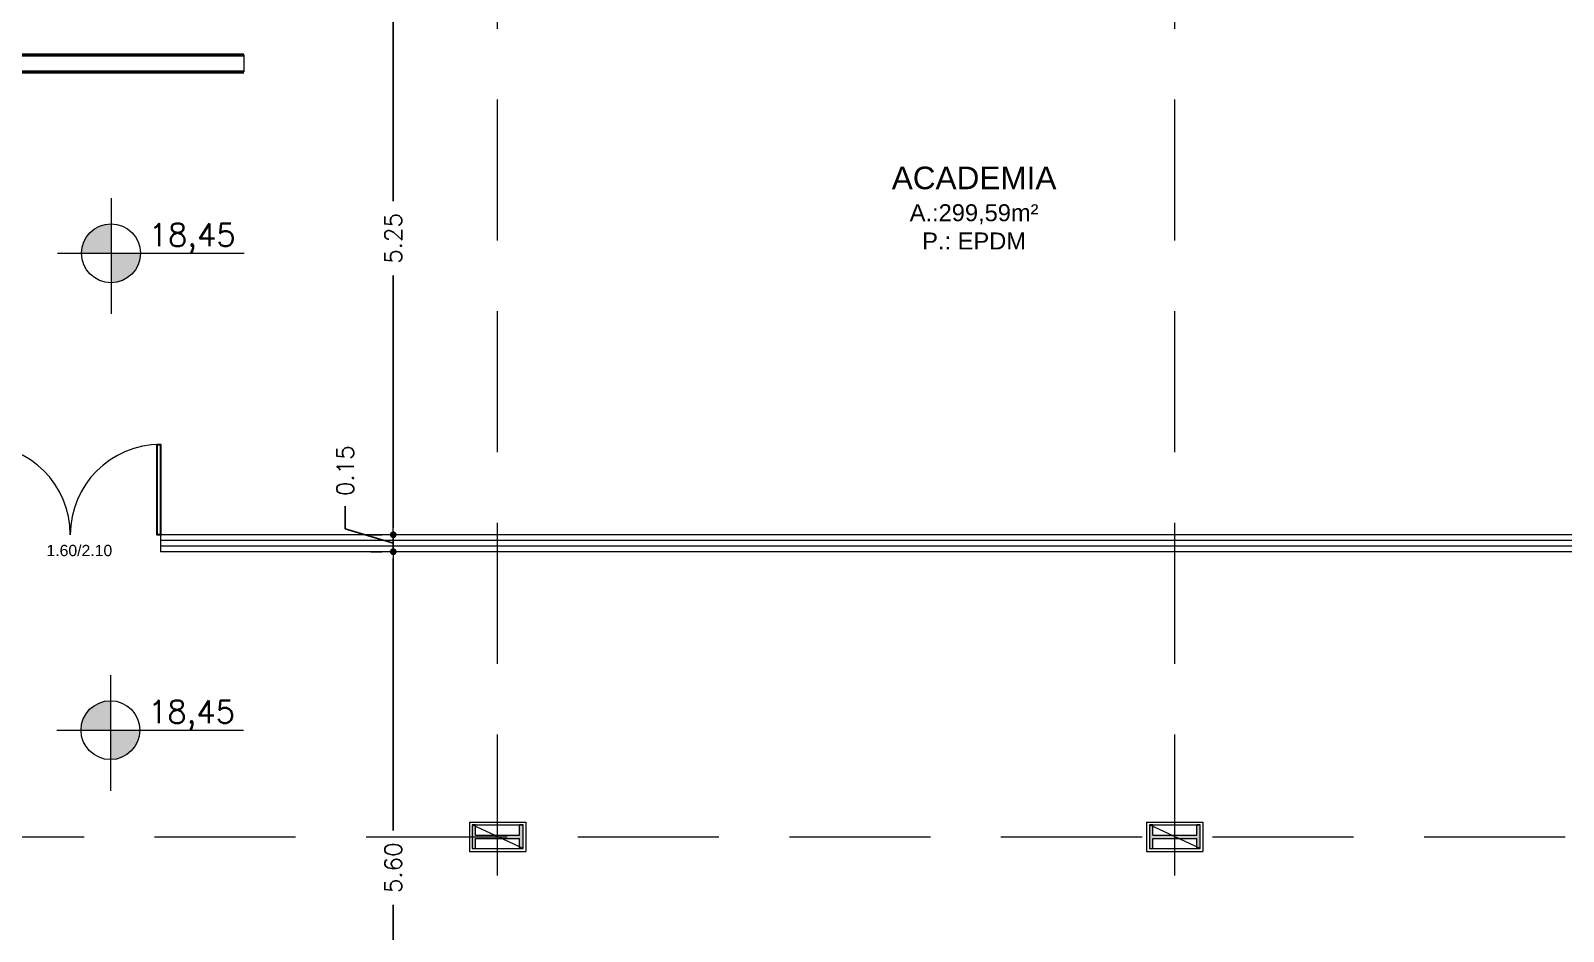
# Model space of a CAD drawing. Header units: millimetres. Extents: x 873 to 1072, y 159 to 369.
# Drawn here: x 959.14 to 972.72, y 177.61 to 185.59 of the extents above; entities that cross this region are included whole.
import ezdxf

# ---------------------------------------------------------------- set-up
doc = ezdxf.new("R2010")
doc.units = ezdxf.units.MM
doc.header["$LTSCALE"] = 10
doc.header["$PDMODE"] = 34
doc.linetypes.add('DASHED2', pattern=[0.375, 0.25, -0.125])
doc.layers.get('0').update_dxf_attribs({"color": 90})
for name, color, linetype, lineweight in [('cinza 03', 252, 'Continuous', 13), ('COTA', 90, 'Continuous', 9), ('linha estutura', 252, 'Continuous', 13), ('PAREDES 2', 50, 'Continuous', 50), ('Pilares', 16, 'Continuous', 20), ('PN-01', 90, 'Continuous', 13), ('PN-03', 180, 'Continuous', 30)]:
    doc.layers.add(name, color=color, linetype=linetype, lineweight=lineweight)
doc.styles.get("Standard").update_dxf_attribs({"font": 'simplex.shx'})
doc.dimstyles.new('1-100', dxfattribs={"dimtxt": 0.15, "dimasz": 0.06, "dimexe": 0.2, "dimexo": 0.1, "dimgap": 0.1, "dimtad": 0, "dimzin": 0, "dimdsep": 46, "dimtxsty": 'Standard', "dimblk": 'DOT', "dimcen": 0.09, "dimclrd": 90, "dimclre": 90, "dimclrt": 16, "dimadec": 0, "dimazin": 0, "dimtfac": 1, "dimtofl": 0, "dimtmove": 0, "dimatfit": 3, "dimldrblk": 'DOT', "dimfxl": 0, "dimtolj": 1, "dimtzin": 0, "dimarcsym": 0})

# ---------------------------------------------------------------- blocks, each defined once
blk = doc.blocks.new('_DOT')
at = {"color": 0, "linetype": 'ByBlock'}
blk.add_line((-0.5, 0), (-1, 0), dxfattribs=at)
at = {"color": 0, "linetype": 'ByBlock', "const_width": 0.5}
blk.add_lwpolyline([(-0.25, 0, 1), (0.25, 0, 1)], format="xyb", close=True, dxfattribs=at)
blk = doc.blocks.new('*D169')
at = {"layer": 'Defpoints', "color": 0}
for p in [(962.355, 186.375), (962.355, 181.125), (962.355, 181.125)]:
    blk.add_point(p, dxfattribs=at)
at = {"layer": 'linha estutura', "color": 90, "lineweight": -2}
for p, q in [((962.255, 186.375), (962.155, 186.375)), ((962.355, 186.315), (962.355, 184.079)), ((962.355, 181.185), (962.355, 183.421)), ((962.255, 181.125), (962.155, 181.125))]:
    blk.add_line(p, q, dxfattribs=at)
at = {"layer": 'linha estutura', "color": 90, "lineweight": -2, "xscale": 0.06, "yscale": 0.06, "zscale": 0.06}
for p, rotation in [((962.355, 186.375), 90), ((962.355, 181.125), 270)]:
    blk.add_blockref('_DOT', p, dxfattribs=dict(at, rotation=rotation))
at = {"layer": 'linha estutura', "color": 16, "insert": (962.355, 183.75), "char_height": 0.15, "attachment_point": 5, "rotation": 90}
blk.add_mtext('\\A1;5.25', dxfattribs=at)
blk = doc.blocks.new('*D170')
at = {"layer": 'Defpoints', "color": 0}
for p in [(962.355, 181.125), (962.355, 180.975), (962.355, 180.975)]:
    blk.add_point(p, dxfattribs=at)
at = {"layer": 'linha estutura', "color": 90, "lineweight": -2}
for p, q in [((961.93, 181.177), (961.93, 181.377)), ((962.355, 181.185), (962.355, 181.245)), ((962.355, 181.05), (961.93, 181.177)), ((962.255, 181.125), (962.155, 181.125)), ((962.355, 181.125), (962.355, 180.975)), ((962.255, 180.975), (962.155, 180.975)), ((962.355, 180.915), (962.355, 180.855))]:
    blk.add_line(p, q, dxfattribs=at)
at = {"layer": 'linha estutura', "color": 90, "lineweight": -2, "xscale": 0.06, "yscale": 0.06, "zscale": 0.06}
for p, rotation in [((962.355, 181.125), 270), ((962.355, 180.975), 90)]:
    blk.add_blockref('_DOT', p, dxfattribs=dict(at, rotation=rotation))
at = {"layer": 'linha estutura', "color": 16, "insert": (961.93, 181.692), "char_height": 0.15, "attachment_point": 5, "rotation": 90}
blk.add_mtext('\\A1;0.15', dxfattribs=at)
blk = doc.blocks.new('*D171')
at = {"layer": 'Defpoints', "color": 0}
for p in [(962.355, 180.975), (962.355, 175.375), (962.355, 175.375)]:
    blk.add_point(p, dxfattribs=at)
at = {"layer": 'linha estutura', "color": 90, "lineweight": -2}
for p, q in [((962.255, 180.975), (962.155, 180.975)), ((962.355, 180.915), (962.355, 178.504)), ((962.355, 175.435), (962.355, 177.846)), ((962.255, 175.375), (962.155, 175.375))]:
    blk.add_line(p, q, dxfattribs=at)
at = {"layer": 'linha estutura', "color": 90, "lineweight": -2, "xscale": 0.06, "yscale": 0.06, "zscale": 0.06}
for p, rotation in [((962.355, 180.975), 90), ((962.355, 175.375), 270)]:
    blk.add_blockref('_DOT', p, dxfattribs=dict(at, rotation=rotation))
at = {"layer": 'linha estutura', "color": 16, "insert": (962.355, 178.175), "char_height": 0.15, "attachment_point": 5, "rotation": 90}
blk.add_mtext('\\A1;5.60', dxfattribs=at)

msp = doc.modelspace()

# ---------------------------------------------------------------- hatches: boundary and pattern name
at = {"layer": 'cinza 03'}
h = msp.add_hatch(color=256, dxfattribs=at)
h.paths.add_polyline_path([(959.854, 183.88, 0.414214), (959.593, 183.619), (959.854, 183.619)])
h.paths.add_polyline_path([(959.854, 183.357, 0.414214), (960.115, 183.619), (959.854, 183.619)])
h = msp.add_hatch(color=256, dxfattribs=at)
h.paths.add_polyline_path([(959.849, 179.656, 0.414214), (959.588, 179.394), (959.849, 179.394)])
h.paths.add_polyline_path([(959.849, 179.133, 0.414214), (960.111, 179.394), (959.849, 179.394)])
at = {"layer": 'Pilares'}
for points in [[(963.055, 178.555), (963.055, 178.345), (963.085, 178.345), (963.085, 178.435), (963.475, 178.435), (963.475, 178.345), (963.505, 178.345), (963.505, 178.555), (963.475, 178.555), (963.475, 178.465), (963.085, 178.465), (963.085, 178.555)], [(969.055, 178.555), (969.055, 178.345), (969.085, 178.345), (969.085, 178.435), (969.475, 178.435), (969.475, 178.345), (969.505, 178.345), (969.505, 178.555), (969.475, 178.555), (969.475, 178.465), (969.085, 178.465), (969.085, 178.555)]]:
    msp.add_hatch(color=256, dxfattribs=at).paths.add_polyline_path(points)

# ---------------------------------------------------------------- linework, layer by layer
at = {"layer": 'cinza 03'}
for centre, start, end in [((958.693, 181.125), 0, 90), ((960.293, 181.125), 90, 180)]:
    msp.add_arc(centre, 0.8, start, end, dxfattribs=at)
at = {"layer": 'COTA'}
for p, q in [((961.03, 185.375), (961.03, 185.225)), ((959.854, 184.107), (959.854, 183.081)), ((959.38, 183.619), (961.033, 183.619)), ((959.849, 179.882), (959.849, 178.857)), ((959.375, 179.394), (961.028, 179.394))]:
    msp.add_line(p, q, dxfattribs=at)
for centre in [(959.854, 183.619), (959.849, 179.394)]:
    msp.add_circle(centre, 0.261, dxfattribs=at)
at = {"layer": 'linha estutura', "linetype": 'DASHED2', "ltscale": 0.5}
for p, q in [((963.28, 163.106), (963.28, 193.679)), ((969.28, 163.106), (969.28, 193.679)), ((903.99, 178.45), (990.82, 178.45))]:
    msp.add_line(p, q, dxfattribs=at)
at = {"layer": 'PAREDES 2'}
for p, q in [((959.03, 185.375), (961.03, 185.375)), ((958.88, 185.225), (961.03, 185.225))]:
    msp.add_line(p, q, dxfattribs=at)
at = {"layer": 'Pilares'}
for p, q in [((963.03, 178.58), (963.03, 178.32)), ((963.03, 178.58), (963.53, 178.58)), ((963.055, 178.555), (963.505, 178.555)), ((963.505, 178.345), (963.055, 178.555)), ((963.53, 178.58), (963.53, 178.32)), ((969.03, 178.58), (969.03, 178.32)), ((969.03, 178.58), (969.53, 178.58)), ((969.055, 178.555), (969.505, 178.555)), ((969.505, 178.345), (969.055, 178.555)), ((969.53, 178.58), (969.53, 178.32)), ((963.055, 178.345), (963.505, 178.345)), ((969.055, 178.345), (969.505, 178.345)), ((963.03, 178.32), (963.53, 178.32)), ((969.03, 178.32), (969.53, 178.32))]:
    msp.add_line(p, q, dxfattribs=at)
at = {"layer": 'Pilares', "linetype": 'Continuous'}
for p, q in [((963.085, 178.465), (963.085, 178.555)), ((963.475, 178.465), (963.475, 178.555)), ((969.085, 178.465), (969.085, 178.555)), ((969.475, 178.465), (969.475, 178.555)), ((963.085, 178.465), (963.475, 178.465)), ((963.085, 178.345), (963.085, 178.435)), ((963.085, 178.435), (963.475, 178.435)), ((963.475, 178.345), (963.475, 178.435)), ((969.085, 178.465), (969.475, 178.465)), ((969.085, 178.345), (969.085, 178.435)), ((969.085, 178.435), (969.475, 178.435)), ((969.475, 178.345), (969.475, 178.435))]:
    msp.add_line(p, q, dxfattribs=at)
for points in [[(963.085, 178.555), (963.055, 178.555), (963.055, 178.345), (963.085, 178.345)], [(963.475, 178.345), (963.505, 178.345), (963.505, 178.555), (963.475, 178.555)], [(969.085, 178.555), (969.055, 178.555), (969.055, 178.345), (969.085, 178.345)], [(969.475, 178.345), (969.505, 178.345), (969.505, 178.555), (969.475, 178.555)]]:
    msp.add_lwpolyline(points, dxfattribs=at)
at = {"layer": 'PN-01'}
for p, q in [((975.205, 181.125), (960.293, 181.125)), ((960.293, 181.125), (960.293, 180.975)), ((975.205, 181.075), (960.293, 181.075)), ((975.205, 181.025), (960.293, 181.025)), ((975.205, 180.975), (960.293, 180.975))]:
    msp.add_line(p, q, dxfattribs=at)
at = {"layer": 'PN-03'}
msp.add_lwpolyline([(960.293, 181.125), (960.263, 181.125), (960.263, 181.925), (960.293, 181.925)], close=True, dxfattribs=at)

# ---------------------------------------------------------------- texts
at = {"layer": 'COTA'}
for p in [(960.187, 183.682), (960.182, 179.457)]:
    msp.add_text('18,45', height=0.2, dxfattribs=at).set_placement(p)
for s, insert, char_height, width, attachment_point in [('{\\fArial|b0|i0|c0|p34;ACADEMIA\\P\\H0.75x;A.:299,59m²\\PP.: EPDM}', (967.502, 184.386), 0.2, 5.884, 2), ('{\\fArial|b0|i0|c0|p34;1.60/2.10}', (959.282, 180.934), 0.1, 0.614, 7)]:
    msp.add_mtext(s, dxfattribs=dict(at, insert=insert, char_height=char_height, width=width, attachment_point=attachment_point))

# ---------------------------------------------------------------- dimensions: what is measured, and where the dimension line sits
at = {"layer": 'linha estutura'}
for base, p1, p2, picture, middle in [((962.355, 181.125), (962.355, 186.375), (962.355, 181.125), '*D169', (962.355, 183.75)), ((962.355, 180.975), (962.355, 181.125), (962.355, 180.975), '*D170', (961.93, 181.477)), ((962.355, 175.375), (962.355, 180.975), (962.355, 175.375), '*D171', (962.355, 178.175))]:
    dim = msp.add_linear_dim(base=base, p1=p1, p2=p2, angle=90, dimstyle='1-100', override={"dimtmove": 1}, dxfattribs=at)
    dim.commit()
    dim.dimension.update_dxf_attribs({"geometry": picture, "text_midpoint": middle})

doc.saveas('drawing.dxf')
